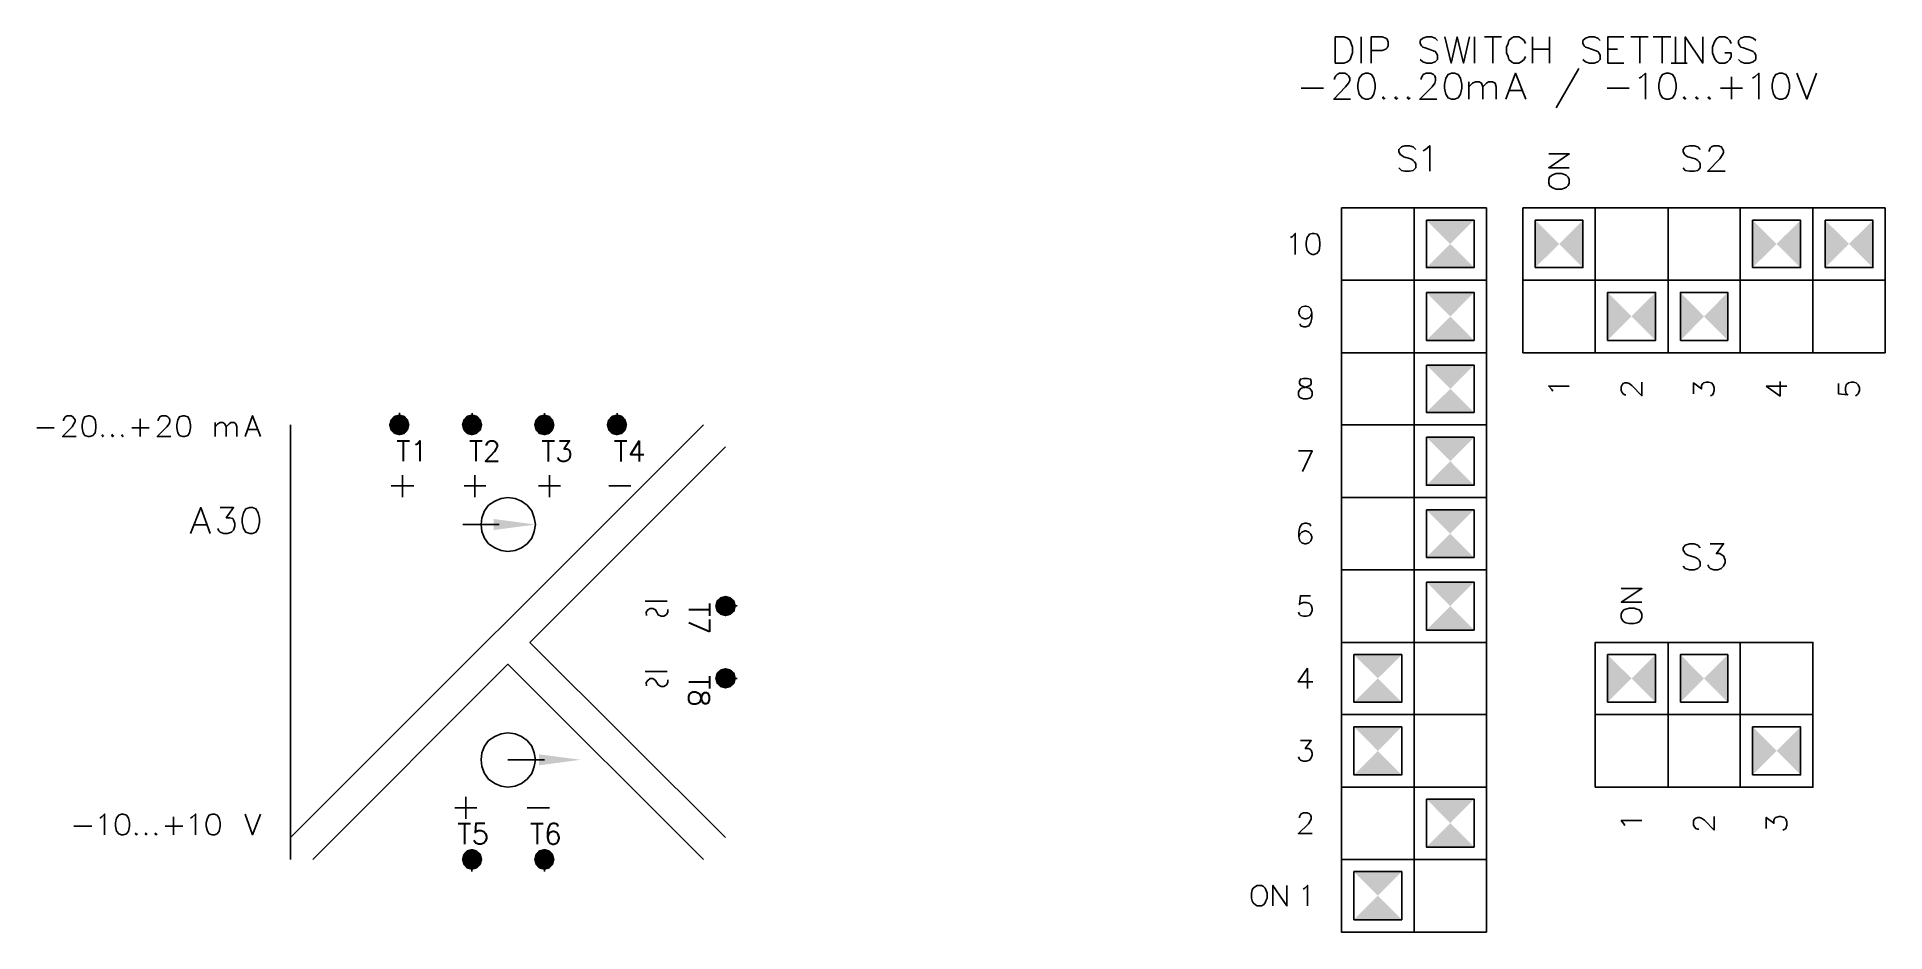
# Model space of a CAD drawing. Header units: millimetres. Extents: x 823 to 1003, y 82 to 169.
import ezdxf

# ---------------------------------------------------------------- set-up
doc = ezdxf.new("R2010")
doc.units = ezdxf.units.MM
doc.styles.add('ROMANS', font='romans.shx')

msp = doc.modelspace()

# ---------------------------------------------------------------- hatches: boundary and pattern name
for points in [[(958.11, 151.57), (962.74, 146.96), (958.11, 146.96), (962.74, 151.57)], [(958.11, 151.57), (962.74, 146.96), (958.11, 146.96), (962.74, 151.57)], [(968.69, 146.96), (973.32, 151.57), (973.32, 146.96), (968.69, 151.57)], [(968.69, 146.96), (973.32, 151.57), (973.32, 146.96), (968.69, 151.57)], [(989.81, 146.96), (994.48, 151.57), (994.48, 146.96), (989.81, 151.57)], [(989.81, 146.96), (994.48, 151.57), (994.48, 146.96), (989.81, 151.57)], [(996.87, 146.96), (1001.5, 151.57), (1001.5, 146.96), (996.87, 151.57)], [(996.87, 146.96), (1001.5, 151.57), (1001.5, 146.96), (996.87, 151.57)], [(958.11, 144.55), (962.74, 139.88), (958.11, 139.88), (962.74, 144.55)], [(958.11, 144.55), (962.74, 139.88), (958.11, 139.88), (962.74, 144.55)], [(975.71, 139.88), (980.38, 144.55), (980.38, 139.88), (975.71, 144.55)], [(975.71, 139.88), (980.38, 144.55), (980.38, 139.88), (975.71, 144.55)], [(982.79, 139.88), (987.4, 144.55), (987.4, 139.88), (982.79, 144.55)], [(982.79, 139.88), (987.4, 144.55), (987.4, 139.88), (982.79, 144.55)], [(958.11, 137.49), (962.74, 132.88), (958.11, 132.88), (962.74, 137.49)], [(958.11, 137.49), (962.74, 132.88), (958.11, 132.88), (962.74, 137.49)], [(857.39, 132.16), (857.26, 131.67), (859.26, 131.67), (859.13, 132.16)], [(857.26, 131.67), (857.39, 131.17), (859.13, 131.17), (859.26, 131.67)], [(857.76, 132.56), (857.39, 132.16), (859.13, 132.16), (858.78, 132.56)], [(857.39, 131.17), (857.76, 130.78), (858.78, 130.78), (859.13, 131.17)], [(858.28, 132.69), (857.76, 132.56), (858.78, 132.56), (858.78, 132.56)], [(864.46, 132.16), (864.33, 131.68), (866.33, 131.68), (866.2, 132.16)], [(864.47, 132.16), (864.34, 131.67), (866.34, 131.67), (866.21, 132.16)], [(864.34, 131.67), (864.47, 131.17), (866.21, 131.17), (866.34, 131.67)], [(864.83, 132.57), (864.46, 132.16), (866.2, 132.16), (865.85, 132.57)], [(864.82, 132.56), (864.47, 132.16), (866.21, 132.16), (865.8, 132.56)], [(864.47, 131.17), (864.82, 130.78), (865.8, 130.78), (866.21, 131.17)], [(865.32, 132.69), (864.82, 132.56), (865.8, 132.56), (865.8, 132.56)], [(865.35, 132.7), (864.83, 132.57), (865.85, 132.57), (865.85, 132.57)], [(871.48, 132.16), (871.35, 131.67), (873.35, 131.67), (873.22, 132.16)], [(871.49, 132.16), (871.36, 131.67), (873.36, 131.67), (873.23, 132.16)], [(871.36, 131.67), (871.49, 131.17), (873.23, 131.17), (873.36, 131.67)], [(871.85, 132.56), (871.48, 132.16), (873.22, 132.16), (872.87, 132.56)], [(871.84, 132.56), (871.49, 132.16), (873.23, 132.16), (872.86, 132.56)], [(871.49, 131.17), (871.84, 130.78), (872.86, 130.78), (873.23, 131.17)], [(872.38, 132.69), (871.84, 132.56), (872.86, 132.56), (872.86, 132.56)], [(872.37, 132.69), (871.85, 132.56), (872.87, 132.56), (872.87, 132.56)], [(878.55, 132.16), (878.42, 131.67), (880.42, 131.67), (880.29, 132.16)], [(878.54, 132.16), (878.42, 131.67), (880.42, 131.67), (880.29, 132.16)], [(878.42, 131.67), (878.55, 131.17), (880.29, 131.17), (880.42, 131.67)], [(878.92, 132.57), (878.55, 132.16), (880.29, 132.16), (879.94, 132.57)], [(878.92, 132.56), (878.55, 132.16), (880.29, 132.16), (879.94, 132.56)], [(878.55, 131.17), (878.92, 130.78), (879.94, 130.78), (880.29, 131.17)], [(879.4, 132.69), (878.92, 132.56), (879.94, 132.56), (879.94, 132.56)], [(879.45, 132.7), (878.93, 132.57), (879.95, 132.57), (879.95, 132.57)], [(857.76, 130.78), (858.78, 130.78), (858.28, 130.65), (858.28, 130.65)], [(864.82, 130.78), (865.8, 130.78), (865.32, 130.65), (865.32, 130.65)], [(871.84, 130.78), (872.86, 130.78), (872.38, 130.65), (872.38, 130.65)], [(878.92, 130.78), (879.94, 130.78), (879.4, 130.65), (879.4, 130.65)], [(958.11, 130.47), (962.74, 125.8), (958.11, 125.8), (962.74, 130.47)], [(958.11, 130.47), (962.74, 125.8), (958.11, 125.8), (962.74, 130.47)], [(871.49, 121.98), (867.45, 121.45), (867.45, 122.52), (867.45, 122.52)], [(958.11, 123.41), (962.74, 118.78), (958.11, 118.78), (962.74, 123.41)], [(958.11, 123.41), (962.74, 118.78), (958.11, 118.78), (962.74, 123.41)], [(889.98, 115.06), (889.49, 114.93), (890.46, 114.93), (890.46, 114.93)], [(958.11, 116.39), (962.74, 111.72), (958.11, 111.72), (962.74, 116.39)], [(958.11, 116.39), (962.74, 111.72), (958.11, 111.72), (962.74, 116.39)], [(889.09, 114.57), (888.96, 114.07), (890.99, 114.07), (890.87, 114.57)], [(888.96, 114.07), (889.09, 113.54), (890.87, 113.54), (890.99, 114.07)], [(889.49, 114.93), (889.09, 114.57), (890.87, 114.57), (890.46, 114.93)], [(889.09, 113.54), (889.49, 113.19), (890.46, 113.19), (890.87, 113.54)], [(889.49, 113.19), (890.46, 113.19), (889.98, 113.06), (889.98, 113.06)], [(889.49, 107.91), (889.09, 107.55), (890.87, 107.55), (890.46, 107.91)], [(889.98, 108.03), (889.49, 107.91), (890.46, 107.91), (890.46, 107.91)], [(951.06, 109.33), (955.71, 104.7), (951.06, 104.7), (955.71, 109.33)], [(951.06, 109.33), (955.71, 104.7), (951.06, 104.7), (955.71, 109.33)], [(975.71, 104.7), (980.38, 109.33), (980.38, 104.7), (975.71, 109.33)], [(975.71, 104.7), (980.38, 109.33), (980.38, 104.7), (975.71, 109.33)], [(982.79, 104.7), (987.4, 109.33), (987.4, 104.7), (982.79, 109.33)], [(982.79, 104.7), (987.4, 109.33), (987.4, 104.7), (982.79, 109.33)], [(889.09, 107.55), (888.96, 107.02), (890.99, 107.02), (890.87, 107.55)], [(888.96, 107.02), (889.09, 106.53), (890.87, 106.53), (890.99, 107.02)], [(889.09, 106.53), (889.49, 106.16), (890.46, 106.16), (890.87, 106.53)], [(889.49, 106.16), (890.46, 106.16), (889.98, 106.03), (889.98, 106.03)], [(951.06, 102.31), (955.71, 97.64), (951.06, 97.64), (955.71, 102.31)], [(951.06, 102.31), (955.71, 97.64), (951.06, 97.64), (955.71, 102.31)], [(989.81, 97.64), (994.48, 102.31), (994.48, 97.64), (989.81, 102.31)], [(989.81, 97.64), (994.48, 102.31), (994.48, 97.64), (989.81, 102.31)], [(875.9, 99.11), (871.84, 98.57), (871.84, 99.64), (871.84, 99.64)], [(958.11, 95.29), (962.74, 90.62), (958.11, 90.62), (962.74, 95.29)], [(958.11, 95.29), (962.74, 90.62), (958.11, 90.62), (962.74, 95.29)], [(864.47, 89.92), (864.34, 89.42), (866.34, 89.42), (866.21, 89.92)], [(864.82, 90.31), (864.47, 89.92), (866.21, 89.92), (865.8, 90.31)], [(865.32, 90.45), (864.82, 90.31), (865.8, 90.31), (865.8, 90.31)], [(871.49, 89.92), (871.36, 89.42), (873.36, 89.42), (873.23, 89.92)], [(871.84, 90.31), (871.49, 89.92), (873.23, 89.92), (872.86, 90.31)], [(872.38, 90.45), (871.84, 90.31), (872.86, 90.31), (872.86, 90.31)], [(864.34, 89.42), (864.47, 88.93), (866.21, 88.93), (866.34, 89.42)], [(864.47, 88.93), (864.82, 88.53), (865.8, 88.53), (866.21, 88.93)], [(864.82, 88.53), (865.8, 88.53), (865.32, 88.4), (865.32, 88.4)], [(871.36, 89.42), (871.49, 88.93), (873.23, 88.93), (873.36, 89.42)], [(871.49, 88.93), (871.84, 88.53), (872.86, 88.53), (873.23, 88.93)], [(871.84, 88.53), (872.86, 88.53), (872.38, 88.4), (872.38, 88.4)], [(951.06, 88.23), (955.71, 83.56), (951.06, 83.56), (955.71, 88.23)], [(951.06, 88.23), (955.71, 83.56), (951.06, 83.56), (955.71, 88.23)]]:
    msp.add_hatch(color=7).paths.add_polyline_path(points)

# ---------------------------------------------------------------- linework, layer by layer
at = {"color": 7}
for p, q in [((975.73, 166.85), (977.29, 166.85)), ((847.7, 89.42), (847.7, 131.67))]:
    msp.add_line(p, q, dxfattribs=at)
for p, q in [((858.28, 132.69), (858.28, 132.83)), ((865.36, 132.69), (865.36, 132.82)), ((872.38, 132.69), (872.38, 132.82)), ((879.44, 132.69), (879.44, 132.82)), ((890.99, 114.07), (891.12, 114.07)), ((890.99, 107.01), (891.12, 107.01)), ((865.32, 88.4), (865.32, 88.26)), ((872.38, 88.4), (872.38, 88.26))]:
    msp.add_line(p, q)
for points in [[(949.24, 166.85), (949.24, 169.39), (950.07, 169.39), (950.42, 169.26), (950.7, 169.04), (950.79, 168.76), (950.92, 168.41), (950.92, 167.84), (950.79, 167.48), (950.7, 167.21), (950.42, 166.98), (950.07, 166.85), (949.24, 166.85)], [(951.76, 166.85), (951.76, 169.39)], [(952.74, 166.85), (952.74, 169.39), (953.81, 169.39), (954.17, 169.26), (954.29, 169.17), (954.39, 168.89), (954.39, 168.54), (954.29, 168.32), (954.17, 168.19), (953.81, 168.06), (952.74, 168.06)], [(959.19, 169.04), (958.96, 169.26), (958.61, 169.39), (958.13, 169.39), (957.76, 169.26), (957.5, 169.04), (957.5, 168.76), (957.63, 168.54), (957.76, 168.41), (957.98, 168.32), (958.7, 168.06), (958.96, 167.97), (959.06, 167.84), (959.19, 167.61), (959.19, 167.21), (958.96, 166.98), (958.61, 166.85), (958.13, 166.85), (957.76, 166.98), (957.5, 167.21)], [(959.89, 169.39), (960.52, 166.85), (961.09, 169.39), (961.72, 166.85), (962.3, 169.39)], [(962.78, 169.39), (962.78, 166.85)], [(963.76, 169.39), (965.41, 169.39)], [(964.56, 166.85), (964.56, 169.39)], [(967.73, 168.76), (967.6, 169.04), (967.32, 169.26), (967.1, 169.39), (966.61, 169.39), (966.39, 169.26), (966.11, 169.04), (966.04, 168.76), (965.89, 168.41), (965.89, 167.84), (966.04, 167.48), (966.11, 167.21), (966.39, 166.98), (966.61, 166.85), (967.1, 166.85), (967.32, 166.98), (967.6, 167.21), (967.73, 167.48)], [(968.43, 166.85), (968.43, 169.39)], [(970.08, 169.39), (970.08, 166.85)], [(975.01, 169.04), (974.78, 169.26), (974.4, 169.39), (973.95, 169.39), (973.58, 169.26), (973.32, 169.04), (973.32, 168.76), (973.45, 168.54), (973.58, 168.41), (973.8, 168.32), (974.52, 168.06), (974.78, 167.97), (974.88, 167.84), (975.01, 167.61), (975.01, 167.21), (974.78, 166.98), (974.4, 166.85), (973.95, 166.85), (973.58, 166.98), (973.32, 167.21)], [(975.73, 166.85), (975.73, 169.39), (977.29, 169.39)], [(977.99, 169.39), (979.67, 169.39)], [(978.84, 166.85), (978.84, 169.39)], [(980.16, 169.39), (981.86, 169.39)], [(981.01, 169.39), (981.01, 166.85)], [(982.31, 169.39), (982.31, 166.85)], [(983.27, 166.85), (983.27, 169.39), (984.97, 166.85), (984.97, 169.39)], [(987.72, 168.76), (987.59, 169.04), (987.36, 169.26), (987.1, 169.39), (986.6, 169.39), (986.38, 169.26), (986.16, 169.04), (986.03, 168.76), (985.9, 168.41), (985.9, 167.84), (986.03, 167.48), (986.16, 167.21), (986.38, 166.98), (986.6, 166.85), (987.1, 166.85), (987.36, 166.98), (987.59, 167.21), (987.72, 167.48), (987.72, 167.84), (987.1, 167.84)], [(990.12, 169.04), (989.86, 169.26), (989.49, 169.39), (989.01, 169.39), (988.66, 169.26), (988.44, 169.04), (988.44, 168.76), (988.57, 168.54), (988.66, 168.41), (988.92, 168.32), (989.64, 168.06), (989.86, 167.97), (989.99, 167.84), (990.12, 167.61), (990.12, 167.21), (989.86, 166.98), (989.49, 166.85), (989.01, 166.85), (988.66, 166.98), (988.44, 167.21)], [(970.08, 168.19), (968.43, 168.19)], [(976.69, 168.19), (975.73, 168.19)], [(949.18, 165.26), (949.18, 165.39), (949.31, 165.61), (949.44, 165.74), (949.67, 165.87), (950.17, 165.87), (950.39, 165.74), (950.52, 165.61), (950.65, 165.39), (950.65, 165.17), (950.52, 164.91), (950.24, 164.54), (949.09, 163.35), (950.74, 163.35)], [(952.2, 165.87), (951.85, 165.74), (951.57, 165.39), (951.44, 164.76), (951.44, 164.41), (951.57, 163.83), (951.85, 163.48), (952.2, 163.35), (952.43, 163.35), (952.78, 163.48), (953, 163.83), (953.13, 164.41), (953.13, 164.76), (953, 165.39), (952.78, 165.74), (952.43, 165.87), (952.2, 165.87)], [(957.58, 165.26), (957.58, 165.39), (957.71, 165.61), (957.8, 165.74), (958.08, 165.87), (958.52, 165.87), (958.78, 165.74), (958.91, 165.61), (959, 165.39), (959, 165.17), (958.91, 164.91), (958.65, 164.54), (957.45, 163.35), (959.13, 163.35)], [(960.56, 165.87), (960.21, 165.74), (959.98, 165.39), (959.85, 164.76), (959.85, 164.41), (959.98, 163.83), (960.21, 163.48), (960.56, 163.35), (960.82, 163.35), (961.19, 163.48), (961.41, 163.83), (961.54, 164.41), (961.54, 164.76), (961.41, 165.39), (961.19, 165.74), (960.82, 165.87), (960.56, 165.87)], [(965.84, 163.35), (966.78, 165.87), (967.77, 163.35)], [(970.73, 162.5), (972.92, 166.32)], [(978.79, 165.39), (979.01, 165.52), (979.4, 165.87), (979.4, 163.35)], [(981.4, 165.87), (981.05, 165.74), (980.83, 165.39), (980.7, 164.76), (980.7, 164.41), (980.83, 163.83), (981.05, 163.48), (981.4, 163.35), (981.68, 163.35), (982.03, 163.48), (982.25, 163.83), (982.38, 164.41), (982.38, 164.76), (982.25, 165.39), (982.03, 165.74), (981.68, 165.87), (981.4, 165.87)], [(981.9, 166.85), (983.46, 166.85)], [(987.75, 163.35), (987.75, 165.52)], [(989.81, 165.39), (990.03, 165.52), (990.42, 165.87), (990.42, 163.35)], [(992.42, 165.87), (992.07, 165.74), (991.85, 165.39), (991.72, 164.76), (991.72, 164.41), (991.85, 163.83), (992.07, 163.48), (992.42, 163.35), (992.7, 163.35), (993.05, 163.48), (993.28, 163.83), (993.4, 164.41), (993.4, 164.76), (993.28, 165.39), (993.05, 165.74), (992.7, 165.87), (992.42, 165.87)], [(994.11, 165.87), (995.09, 163.35), (996.04, 165.87)], [(948.11, 164.41), (945.94, 164.41)], [(953.98, 163.57), (953.85, 163.48), (953.98, 163.35), (954.11, 163.48)], [(955.19, 163.57), (955.04, 163.48), (955.19, 163.35), (955.32, 163.48)], [(956.37, 163.57), (956.24, 163.48), (956.37, 163.35), (956.52, 163.48)], [(962.24, 165.04), (962.24, 163.35)], [(962.24, 164.54), (962.6, 164.91), (962.87, 165.04), (963.23, 165.04), (963.45, 164.91), (963.58, 164.54), (963.58, 163.35)], [(963.58, 164.54), (963.93, 164.91), (964.15, 165.04), (964.52, 165.04), (964.78, 164.91), (964.88, 164.54), (964.88, 163.35)], [(967.39, 164.19), (966.21, 164.19)], [(975.68, 164.41), (977.81, 164.41)], [(983.23, 163.57), (983.09, 163.48), (983.23, 163.35), (983.31, 163.48)], [(984.42, 163.57), (984.29, 163.48), (984.42, 163.35), (984.51, 163.48)], [(985.62, 163.57), (985.49, 163.48), (985.62, 163.35), (985.72, 163.48)], [(986.7, 164.41), (988.83, 164.41)], [(957.09, 158.46), (956.82, 158.72), (956.46, 158.81), (956.02, 158.81), (955.67, 158.72), (955.41, 158.46), (955.41, 158.24), (955.54, 157.96), (955.67, 157.89), (955.89, 157.74), (956.59, 157.54), (956.82, 157.39), (956.96, 157.26), (957.09, 157.04), (957.09, 156.68), (956.82, 156.42), (956.46, 156.33), (956.02, 156.33), (955.67, 156.42), (955.41, 156.68)], [(957.8, 158.33), (958.02, 158.46), (958.43, 158.81), (958.43, 156.33)], [(984.73, 158.46), (984.48, 158.72), (984.12, 158.81), (983.68, 158.81), (983.27, 158.72), (983.05, 158.46), (983.05, 158.24), (983.18, 157.96), (983.27, 157.89), (983.53, 157.74), (984.25, 157.54), (984.48, 157.39), (984.61, 157.26), (984.73, 157.04), (984.73, 156.68), (984.48, 156.42), (984.12, 156.33), (983.68, 156.33), (983.27, 156.42), (983.05, 156.68)], [(985.59, 158.24), (985.59, 158.33), (985.68, 158.59), (985.81, 158.72), (986.03, 158.81), (986.51, 158.81), (986.77, 158.72), (986.87, 158.59), (987, 158.33), (987, 158.11), (986.87, 157.89), (986.64, 157.54), (985.46, 156.33), (987.14, 156.33)], [(971.99, 156.68), (969.99, 156.68), (971.99, 158.02), (969.99, 158.02)], [(969.99, 155.16), (970.06, 154.94), (970.28, 154.78), (970.47, 154.68), (970.73, 154.59), (971.23, 154.59), (971.54, 154.68), (971.71, 154.78), (971.9, 154.94), (971.99, 155.16), (971.99, 155.53), (971.9, 155.76), (971.71, 155.92), (971.54, 156.02), (971.23, 156.11), (970.73, 156.11), (970.47, 156.02), (970.28, 155.92), (970.06, 155.76), (969.99, 155.53), (969.99, 155.16)], [(949.85, 152.77), (956.91, 152.77), (956.91, 145.75), (949.85, 145.75), (949.85, 152.77)], [(956.91, 152.77), (963.93, 152.77), (963.93, 145.75), (956.91, 145.75), (956.91, 152.77)], [(967.49, 145.75), (967.49, 152.77), (974.51, 152.77), (974.51, 145.75), (967.49, 145.75)], [(974.51, 145.75), (974.51, 152.77), (981.59, 152.77), (981.59, 145.75), (974.51, 145.75), (974.51, 138.69)], [(981.59, 145.75), (981.59, 152.77), (988.61, 152.77), (988.61, 145.75), (981.59, 145.75), (981.59, 138.69)], [(988.61, 145.75), (988.61, 152.77), (995.67, 152.77), (995.67, 145.75), (988.61, 145.75), (988.61, 138.69)], [(995.67, 145.75), (995.67, 152.77), (1002.69, 152.77), (1002.69, 145.75), (995.67, 145.75)], [(958.11, 151.57), (962.74, 151.57), (962.74, 146.96), (958.11, 146.96), (958.11, 151.57)], [(968.69, 146.96), (968.69, 151.57), (973.32, 151.57), (973.32, 146.96), (968.69, 146.96)], [(989.81, 146.96), (989.81, 151.57), (994.48, 151.57), (994.48, 146.96), (989.81, 146.96)], [(996.87, 146.96), (996.87, 151.57), (1001.5, 151.57), (1001.5, 146.96), (996.87, 146.96)], [(944.9, 149.88), (945.09, 149.98), (945.35, 150.29), (945.35, 148.24)], [(947, 150.29), (946.74, 150.2), (946.52, 149.88), (946.42, 149.4), (946.42, 149.12), (946.52, 148.64), (946.74, 148.38), (947, 148.24), (947.18, 148.24), (947.5, 148.38), (947.67, 148.64), (947.76, 149.12), (947.76, 149.4), (947.67, 149.88), (947.5, 150.2), (947.18, 150.29), (947, 150.29)], [(956.91, 145.75), (963.93, 145.75), (963.93, 138.69), (956.91, 138.69), (956.91, 145.75), (949.85, 145.75)], [(956.91, 145.75), (956.91, 138.69), (949.85, 138.69), (949.85, 145.75)], [(967.49, 138.69), (967.49, 145.75), (974.51, 145.75), (974.51, 138.69), (967.49, 138.69)], [(974.51, 145.75), (981.59, 145.75), (981.59, 138.69), (974.51, 138.69)], [(981.59, 145.75), (988.61, 145.75), (988.61, 138.69), (981.59, 138.69)], [(988.61, 145.75), (995.67, 145.75), (995.67, 138.69), (988.61, 138.69)], [(995.67, 138.69), (995.67, 145.75), (1002.69, 145.75), (1002.69, 138.69), (995.67, 138.69)], [(958.11, 144.55), (962.74, 144.55), (962.74, 139.88), (958.11, 139.88), (958.11, 144.55)], [(975.71, 139.88), (975.71, 144.55), (980.38, 144.55), (980.38, 139.88), (975.71, 139.88)], [(982.79, 139.88), (982.79, 144.55), (987.4, 144.55), (987.4, 139.88), (982.79, 139.88)], [(946.96, 142.55), (946.87, 142.29), (946.68, 142.07), (946.39, 141.97), (946.29, 141.97), (945.98, 142.07), (945.79, 142.29), (945.72, 142.55), (945.72, 142.64), (945.79, 142.96), (945.98, 143.14), (946.29, 143.22), (946.39, 143.22), (946.68, 143.14), (946.87, 142.96), (946.96, 142.55), (946.96, 142.07), (946.87, 141.62), (946.68, 141.31), (946.39, 141.21), (946.2, 141.21), (945.89, 141.31), (945.79, 141.49)], [(956.91, 138.69), (963.93, 138.69), (963.93, 131.67), (956.91, 131.67), (956.91, 138.69), (949.85, 138.69)], [(956.91, 138.69), (956.91, 131.67), (949.85, 131.67), (949.85, 138.69)], [(958.11, 137.49), (962.74, 137.49), (962.74, 132.88), (958.11, 132.88), (958.11, 137.49)], [(946.16, 136.19), (945.85, 136.12), (945.76, 135.9), (945.76, 135.71), (945.85, 135.53), (946.07, 135.45), (946.42, 135.32), (946.74, 135.23), (946.91, 135.05), (947, 134.88), (947, 134.56), (946.91, 134.38), (946.83, 134.29), (946.52, 134.21), (946.16, 134.21), (945.85, 134.29), (945.76, 134.38), (945.66, 134.56), (945.66, 134.88), (945.76, 135.05), (945.94, 135.23), (946.24, 135.32), (946.65, 135.45), (946.83, 135.53), (946.91, 135.71), (946.91, 135.9), (946.83, 136.12), (946.52, 136.19), (946.16, 136.19)], [(970.38, 134.95), (970.28, 135.14), (969.99, 135.45), (971.99, 135.45)], [(977.49, 134.6), (977.4, 134.6), (977.23, 134.69), (977.14, 134.82), (977.05, 135.01), (977.05, 135.36), (977.14, 135.58), (977.23, 135.68), (977.4, 135.75), (977.62, 135.75), (977.81, 135.68), (978.07, 135.49), (979.05, 134.51), (979.05, 135.84)], [(984.07, 134.69), (984.07, 135.75), (984.83, 135.17), (984.83, 135.49), (984.96, 135.68), (985.05, 135.75), (985.31, 135.84), (985.53, 135.84), (985.81, 135.75), (985.98, 135.58), (986.07, 135.27), (986.07, 135.01), (985.98, 134.69), (985.9, 134.6), (985.72, 134.51)], [(991.14, 135.45), (992.48, 134.47), (992.48, 135.9)], [(993.15, 135.45), (991.14, 135.45)], [(998.17, 135.68), (998.17, 134.69), (999.06, 134.6), (998.91, 134.69), (998.83, 135.01), (998.83, 135.27), (998.91, 135.58), (999.13, 135.75), (999.41, 135.84), (999.63, 135.84), (999.89, 135.75), (1000.07, 135.58), (1000.2, 135.27), (1000.2, 135.01), (1000.07, 134.69), (999.98, 134.6), (999.8, 134.51)], [(824.73, 131.4), (823.04, 131.4)], [(825.62, 132.06), (825.62, 132.16), (825.71, 132.34), (825.8, 132.47), (825.97, 132.56), (826.38, 132.56), (826.54, 132.47), (826.64, 132.34), (826.77, 132.16), (826.77, 131.99), (826.64, 131.77), (826.47, 131.49), (825.53, 130.53), (826.86, 130.53)], [(828.03, 132.56), (827.71, 132.47), (827.53, 132.16), (827.43, 131.67), (827.43, 131.4), (827.53, 130.91), (827.71, 130.65), (828.03, 130.53), (828.19, 130.53), (828.47, 130.65), (828.69, 130.91), (828.77, 131.4), (828.77, 131.67), (828.69, 132.16), (828.47, 132.47), (828.19, 132.56), (828.03, 132.56)], [(832.25, 131.4), (833.94, 131.4)], [(833.08, 130.53), (833.08, 132.25)], [(834.83, 132.06), (834.83, 132.16), (834.92, 132.34), (834.99, 132.47), (835.18, 132.56), (835.57, 132.56), (835.75, 132.47), (835.88, 132.34), (835.97, 132.16), (835.97, 131.99), (835.88, 131.77), (835.66, 131.49), (834.73, 130.53), (836.07, 130.53)], [(837.21, 132.56), (836.9, 132.47), (836.73, 132.16), (836.64, 131.67), (836.64, 131.4), (836.73, 130.91), (836.9, 130.65), (837.21, 130.53), (837.4, 130.53), (837.72, 130.65), (837.88, 130.91), (837.97, 131.4), (837.97, 131.67), (837.88, 132.16), (837.72, 132.47), (837.4, 132.56), (837.21, 132.56)], [(840.38, 131.9), (840.38, 130.53)], [(840.38, 131.49), (840.64, 131.77), (840.86, 131.9), (841.12, 131.9), (841.31, 131.77), (841.44, 131.49), (841.44, 130.53)], [(841.44, 131.49), (841.72, 131.77), (841.88, 131.9), (842.2, 131.9), (842.38, 131.77), (842.46, 131.49), (842.46, 130.53)], [(843.27, 130.53), (844.01, 132.56), (844.77, 130.53)], [(844.51, 131.23), (843.53, 131.23)], [(887.85, 131.67), (847.7, 91.55)], [(887.85, 131.67), (847.7, 91.55)], [(956.91, 131.67), (963.93, 131.67), (963.93, 124.62), (956.91, 124.62), (956.91, 131.67), (949.85, 131.67)], [(956.91, 131.67), (956.91, 124.62), (949.85, 124.62), (949.85, 131.67)], [(829.43, 130.75), (829.36, 130.65), (829.43, 130.53), (829.53, 130.65)], [(830.42, 130.75), (830.29, 130.65), (830.42, 130.53), (830.51, 130.65)], [(831.36, 130.75), (831.27, 130.65), (831.36, 130.53), (831.43, 130.65)], [(870.95, 110.52), (889.98, 129.54)], [(870.95, 110.52), (889.98, 129.54)], [(958.11, 130.47), (962.74, 130.47), (962.74, 125.8), (958.11, 125.8), (958.11, 130.47)], [(945.66, 129.14), (947, 129.14), (946.07, 127.13)], [(858.56, 124.65), (858.56, 126.78)], [(865.61, 124.65), (865.61, 126.78)], [(872.86, 126.78), (872.86, 124.65)], [(857.48, 125.73), (859.67, 125.73)], [(864.56, 125.73), (866.69, 125.73)], [(871.49, 121.98), (871.39, 122.65), (871.14, 123.32), (870.69, 123.86), (870.15, 124.24), (869.52, 124.52), (868.82, 124.62), (868.15, 124.52), (867.54, 124.24), (866.95, 123.86), (866.56, 123.32), (866.28, 122.65), (866.21, 121.98), (866.28, 121.32), (866.56, 120.65), (866.95, 120.11), (867.54, 119.72), (868.15, 119.45), (868.82, 119.37), (869.52, 119.45), (870.15, 119.72), (870.69, 120.11), (871.14, 120.65), (871.39, 121.32), (871.49, 121.98)], [(871.8, 125.73), (873.93, 125.73)], [(878.64, 125.73), (880.77, 125.73)], [(949.85, 124.62), (956.91, 124.62), (956.91, 117.59), (949.85, 117.59), (949.85, 124.62)], [(956.91, 124.62), (963.93, 124.62), (963.93, 117.59), (956.91, 117.59), (956.91, 124.62)], [(837.97, 121.1), (838.96, 123.63), (839.88, 121.1)], [(840.86, 123.63), (842.16, 123.63), (841.44, 122.65), (841.79, 122.65), (842.07, 122.56), (842.16, 122.43), (842.29, 122.08), (842.29, 121.82), (842.16, 121.45), (841.94, 121.23), (841.57, 121.1), (841.22, 121.1), (840.86, 121.23), (840.73, 121.37), (840.61, 121.6)], [(843.72, 123.63), (843.35, 123.5), (843.12, 123.13), (842.99, 122.56), (842.99, 122.17), (843.12, 121.6), (843.35, 121.23), (843.72, 121.1), (843.98, 121.1), (844.33, 121.23), (844.55, 121.6), (844.68, 122.17), (844.68, 122.56), (844.55, 123.13), (844.33, 123.5), (843.98, 123.63), (843.72, 123.63)], [(958.11, 123.41), (962.74, 123.41), (962.74, 118.78), (958.11, 118.78), (958.11, 123.41)], [(839.53, 121.95), (838.33, 121.95)], [(867.97, 121.98), (864.43, 121.98)], [(946.87, 121.82), (946.78, 122.02), (946.46, 122.11), (946.29, 122.11), (945.98, 122.02), (945.79, 121.73), (945.72, 121.23), (945.72, 120.78), (945.79, 120.39), (945.98, 120.21), (946.29, 120.11), (946.39, 120.11), (946.68, 120.21), (946.87, 120.39), (946.96, 120.65), (946.96, 120.78), (946.87, 121.06), (946.68, 121.23), (946.39, 121.37), (946.29, 121.37), (945.98, 121.23), (945.79, 121.06), (945.72, 120.78)], [(984.73, 119.72), (984.48, 119.98), (984.12, 120.11), (983.68, 120.11), (983.27, 119.98), (983.05, 119.72), (983.05, 119.5), (983.18, 119.28), (983.27, 119.15), (983.53, 119), (984.25, 118.78), (984.48, 118.65), (984.61, 118.52), (984.73, 118.3), (984.73, 117.95), (984.48, 117.72), (984.12, 117.59), (983.68, 117.59), (983.27, 117.72), (983.05, 117.95)], [(985.68, 120.11), (987, 120.11), (986.29, 119.15), (986.64, 119.15), (986.87, 119), (987, 118.93), (987.14, 118.52), (987.14, 118.3), (987, 117.95), (986.77, 117.72), (986.42, 117.59), (986.03, 117.59), (985.68, 117.72), (985.59, 117.82), (985.46, 118.08)], [(956.91, 117.59), (963.93, 117.59), (963.93, 110.52), (956.91, 110.52), (956.91, 117.59), (949.85, 117.59)], [(956.91, 117.59), (956.91, 110.52), (949.85, 110.52), (949.85, 117.59)], [(946.83, 115.06), (945.85, 115.06), (945.76, 114.2), (945.85, 114.3), (946.16, 114.39), (946.42, 114.39), (946.74, 114.3), (946.91, 114.13), (947, 113.81), (947, 113.63), (946.91, 113.37), (946.74, 113.15), (946.42, 113.06), (946.16, 113.06), (945.85, 113.15), (945.76, 113.24), (945.66, 113.46)], [(958.11, 116.39), (962.74, 116.39), (962.74, 111.72), (958.11, 111.72), (958.11, 116.39)], [(979.05, 114.43), (977.05, 114.43), (979.05, 115.76), (977.05, 115.76)], [(882.16, 114.52), (884.29, 114.52)], [(884.29, 114.52), (882.16, 114.52)], [(882.29, 113.15), (882.25, 113.46), (882.42, 113.69), (882.64, 113.81), (882.92, 113.81), (883.18, 113.69), (883.31, 113.46), (883.44, 113.19), (883.71, 113.06), (883.97, 113.06), (884.25, 113.24), (884.38, 113.46), (884.38, 113.72)], [(882.29, 113.15), (882.25, 113.46), (882.42, 113.69), (882.64, 113.81), (882.92, 113.81), (883.18, 113.69), (883.31, 113.46), (883.44, 113.19), (883.71, 113.06), (883.97, 113.06), (884.25, 113.24), (884.38, 113.46), (884.38, 113.72)], [(977.05, 112.93), (977.14, 112.7), (977.31, 112.52), (977.49, 112.44), (977.81, 112.35), (978.29, 112.35), (978.57, 112.44), (978.79, 112.52), (978.95, 112.7), (979.05, 112.93), (979.05, 113.28), (978.95, 113.5), (978.79, 113.69), (978.57, 113.76), (978.29, 113.85), (977.81, 113.85), (977.49, 113.76), (977.31, 113.69), (977.14, 113.5), (977.05, 113.28), (977.05, 112.93)], [(870.95, 110.52), (889.98, 91.55)], [(956.91, 110.52), (963.93, 110.52), (963.93, 103.51), (956.91, 103.51), (956.91, 110.52), (949.85, 110.52)], [(956.91, 110.52), (956.91, 103.51), (949.85, 103.51), (949.85, 110.52)], [(974.51, 103.51), (974.51, 110.52), (981.59, 110.52), (981.59, 103.51), (974.51, 103.51)], [(981.59, 103.51), (981.59, 110.52), (988.61, 110.52), (988.61, 103.51), (981.59, 103.51), (981.59, 96.44)], [(988.61, 103.51), (988.61, 110.52), (995.67, 110.52), (995.67, 103.51), (988.61, 103.51), (988.61, 96.44)], [(849.85, 89.42), (868.82, 108.39), (849.85, 89.42)], [(887.85, 89.42), (868.82, 108.39)], [(946.55, 108.03), (945.63, 106.7), (947.05, 106.7)], [(946.55, 106.03), (946.55, 108.03)], [(951.06, 109.33), (955.71, 109.33), (955.71, 104.7), (951.06, 104.7), (951.06, 109.33)], [(975.71, 104.7), (975.71, 109.33), (980.38, 109.33), (980.38, 104.7), (975.71, 104.7)], [(982.79, 104.7), (982.79, 109.33), (987.4, 109.33), (987.4, 104.7), (982.79, 104.7)], [(884.29, 107.68), (882.16, 107.68)], [(884.29, 107.68), (882.16, 107.68)], [(882.29, 106.31), (882.25, 106.61), (882.42, 106.83), (882.64, 107.02), (882.92, 107.02), (883.18, 106.83), (883.44, 106.39), (883.71, 106.22), (883.97, 106.22), (884.25, 106.39), (884.38, 106.61), (884.38, 106.89)], [(882.29, 106.31), (882.25, 106.61), (882.42, 106.83), (882.64, 107.02), (882.92, 107.02), (883.18, 106.83), (883.44, 106.39), (883.71, 106.22), (883.97, 106.22), (884.25, 106.39), (884.38, 106.61), (884.38, 106.89)], [(956.91, 103.51), (963.93, 103.51), (963.93, 96.44), (956.91, 96.44), (956.91, 103.51), (949.85, 103.51)], [(956.91, 103.51), (956.91, 96.44), (949.85, 96.44), (949.85, 103.51)], [(974.51, 96.44), (974.51, 103.51), (981.59, 103.51), (981.59, 96.44), (974.51, 96.44)], [(981.59, 103.51), (988.61, 103.51), (988.61, 96.44), (981.59, 96.44)], [(988.61, 103.51), (995.67, 103.51), (995.67, 96.44), (988.61, 96.44)], [(871.49, 99.11), (871.39, 99.77), (871.14, 100.44), (870.69, 100.98), (870.15, 101.37), (869.52, 101.64), (868.82, 101.74), (868.15, 101.64), (867.54, 101.37), (866.95, 100.98), (866.56, 100.44), (866.28, 99.77), (866.21, 99.11), (866.28, 98.44), (866.56, 97.77), (866.95, 97.23), (867.54, 96.79), (868.15, 96.53), (868.82, 96.44), (869.52, 96.53), (870.15, 96.79), (870.69, 97.23), (871.14, 97.77), (871.39, 98.44), (871.49, 99.11)], [(945.85, 100.98), (946.91, 100.98), (946.33, 100.22), (946.65, 100.22), (946.83, 100.12), (946.91, 100.03), (947, 99.74), (947, 99.55), (946.91, 99.29), (946.74, 99.07), (946.42, 98.98), (946.16, 98.98), (945.85, 99.07), (945.76, 99.16), (945.66, 99.38)], [(951.06, 102.31), (955.71, 102.31), (955.71, 97.64), (951.06, 97.64), (951.06, 102.31)], [(989.81, 97.64), (989.81, 102.31), (994.48, 102.31), (994.48, 97.64), (989.81, 97.64)], [(872.38, 99.11), (868.82, 99.11)], [(864.73, 95.51), (864.73, 93.38)], [(864.73, 95.51), (864.73, 93.38)], [(956.91, 96.44), (963.93, 96.44), (963.93, 89.42), (956.91, 89.42), (956.91, 96.44), (949.85, 96.44)], [(956.91, 96.44), (956.91, 89.42), (949.85, 89.42), (949.85, 96.44)], [(958.11, 95.29), (962.74, 95.29), (962.74, 90.62), (958.11, 90.62), (958.11, 95.29)], [(829.17, 93.42), (829.36, 93.55), (829.62, 93.83), (829.62, 91.82)], [(831.27, 93.83), (830.99, 93.73), (830.77, 93.42), (830.69, 92.97), (830.69, 92.66), (830.77, 92.18), (830.99, 91.92), (831.27, 91.82), (831.43, 91.82), (831.75, 91.92), (831.94, 92.18), (832.03, 92.66), (832.03, 92.97), (831.94, 93.42), (831.75, 93.73), (831.43, 93.83), (831.27, 93.83)], [(836.33, 91.82), (836.33, 93.55)], [(837.97, 93.42), (838.16, 93.55), (838.46, 93.83), (838.46, 91.82)], [(840.07, 93.83), (839.79, 93.73), (839.62, 93.42), (839.49, 92.97), (839.49, 92.66), (839.62, 92.18), (839.79, 91.92), (840.07, 91.82), (840.29, 91.82), (840.55, 91.92), (840.77, 92.18), (840.86, 92.66), (840.86, 92.97), (840.77, 93.42), (840.55, 93.73), (840.29, 93.83), (840.07, 93.83)], [(843.27, 93.83), (844.01, 91.82), (844.77, 93.83)], [(863.67, 94.44), (865.8, 94.44)], [(863.67, 94.44), (865.8, 94.44)], [(870.69, 94.44), (872.86, 94.44)], [(870.69, 94.44), (872.86, 94.44)], [(945.76, 93.47), (945.76, 93.55), (945.85, 93.77), (945.94, 93.86), (946.16, 93.96), (946.52, 93.96), (946.74, 93.86), (946.83, 93.77), (946.91, 93.55), (946.91, 93.38), (946.83, 93.2), (946.65, 92.88), (945.66, 91.95), (947, 91.95)], [(984.57, 92.36), (984.48, 92.36), (984.29, 92.44), (984.16, 92.58), (984.07, 92.75), (984.07, 93.16), (984.16, 93.33), (984.29, 93.42), (984.48, 93.51), (984.64, 93.51), (984.83, 93.42), (985.14, 93.25), (986.07, 92.27), (986.07, 93.6)], [(991.14, 92.44), (991.14, 93.51), (991.89, 92.94), (991.89, 93.25), (991.98, 93.42), (992.07, 93.51), (992.39, 93.6), (992.55, 93.6), (992.87, 93.51), (993.05, 93.33), (993.15, 93.03), (993.15, 92.75), (993.05, 92.44), (992.96, 92.36), (992.74, 92.27)], [(828.38, 92.66), (826.64, 92.66)], [(832.69, 91.99), (832.6, 91.92), (832.69, 91.82), (832.82, 91.92)], [(833.66, 91.99), (833.58, 91.92), (833.66, 91.82), (833.75, 91.92)], [(834.6, 91.99), (834.51, 91.92), (834.6, 91.82), (834.73, 91.92)], [(835.49, 92.66), (837.21, 92.66)], [(977.4, 92.71), (977.31, 92.88), (977.05, 93.2), (979.05, 93.2)], [(956.91, 89.42), (963.93, 89.42), (963.93, 82.36), (956.91, 82.36), (956.91, 89.42), (949.85, 89.42)], [(956.91, 89.42), (956.91, 82.36), (949.85, 82.36), (949.85, 89.42)], [(951.06, 88.23), (955.71, 88.23), (955.71, 83.56), (951.06, 83.56), (951.06, 88.23)], [(941.66, 86.9), (941.5, 86.8), (941.27, 86.62), (941.18, 86.45), (941.09, 86.14), (941.09, 85.66), (941.18, 85.38), (941.27, 85.21), (941.5, 84.99), (941.66, 84.9), (942.07, 84.9), (942.26, 84.99), (942.42, 85.21), (942.51, 85.38), (942.61, 85.66), (942.61, 86.14), (942.51, 86.45), (942.42, 86.62), (942.26, 86.8), (942.07, 86.9), (941.66, 86.9)], [(943.18, 84.9), (943.18, 86.9), (944.55, 84.9), (944.55, 86.9)], [(946.11, 86.53), (946.29, 86.62), (946.55, 86.9), (946.55, 84.9)]]:
    msp.add_lwpolyline(points, dxfattribs=at)

# ---------------------------------------------------------------- texts
at = {"style": 'ROMANS'}
for tag, p in [('T1', (857.96, 128.13)), ('T2', (865.03, 128.13)), ('T3', (872.05, 128.12)), ('T4', (879.11, 128.12)), ('T5', (863.91, 90.9)), ('T6', (870.97, 90.9))]:
    msp.add_attdef(tag, p, '', height=2, dxfattribs=at)
for tag, p in [('T7', (886.42, 114.39)), ('T8', (886.42, 107.33))]:
    msp.add_attdef(tag, p, '', height=2, rotation=270, dxfattribs=at)

doc.saveas('drawing.dxf')
